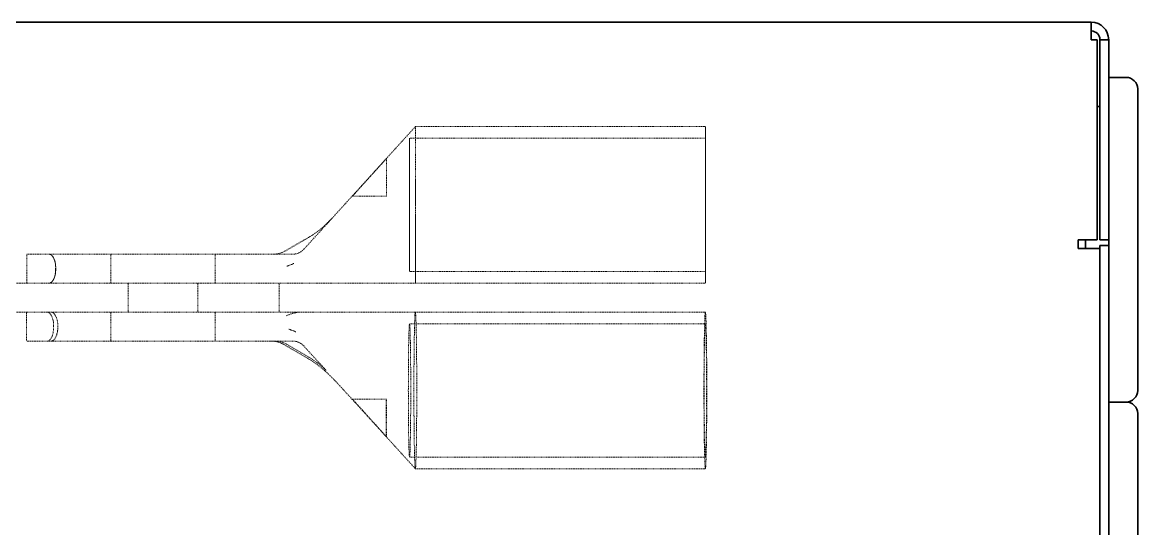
# Model space of a CAD drawing. Header units: millimetres. Extents: x -116965 to 323937, y 291661 to 566926.
# Drawn here: x -12834.8 to -12642.6, y 302347.7 to 302435 of the extents above; entities that cross this region are included whole.
import ezdxf

# ---------------------------------------------------------------- set-up
doc = ezdxf.new("R2010")
doc.units = ezdxf.units.MM
doc.linetypes.add('DASHED', pattern=[0.75, 0.5, -0.25])
doc.layers.add('Hidden Edges(Schneider)', color=7, linetype='DASHED', lineweight=18)
doc.layers.add('Visible Edges(Schneider)', color=7, linetype='Continuous', lineweight=35)

msp = doc.modelspace()

# ---------------------------------------------------------------- linework, layer by layer
at = {"layer": 'Hidden Edges(Schneider)', "ltscale": 0.038304}
msp.add_line((-12772.073147, 302411.521472), (-12767.073147, 302417.021474), dxfattribs=at)
at = {"layer": 'Hidden Edges(Schneider)', "ltscale": 0.131234}
for p, q in [((-12767.073146, 302417.021473), (-12717.073147, 302417.021473)), ((-12767.073146, 302390.021473), (-12717.073147, 302390.021473)), ((-12767.080265, 302385.021473), (-12717.088449, 302385.021473)), ((-12767.080265, 302358.021473), (-12717.088449, 302358.021473))]:
    msp.add_line(p, q, dxfattribs=at)
at = {"layer": 'Hidden Edges(Schneider)', "ltscale": 0.133858}
for p, q in [((-12717.073147, 302415.021473), (-12768.073146, 302415.021473)), ((-12717.073147, 302392.021473), (-12768.073146, 302392.021473)), ((-12717.088449, 302383.021473), (-12768.080101, 302383.021473)), ((-12717.088449, 302360.021473), (-12768.080101, 302360.021473))]:
    msp.add_line(p, q, dxfattribs=at)
at = {"layer": 'Hidden Edges(Schneider)', "ltscale": 0.033416}
for p, q in [((-12772.073309, 302411.508347), (-12772.073309, 302405.021473)), ((-12772.072983, 302411.508347), (-12772.072983, 302405.021473)), ((-12772.093016, 302363.534599), (-12772.093016, 302370.021473)), ((-12772.065878, 302363.534599), (-12772.065878, 302370.021473))]:
    msp.add_line(p, q, dxfattribs=at)
at = {"layer": 'Hidden Edges(Schneider)', "ltscale": 0.008265}
msp.add_line((-12777.962463, 302405.021473), (-12777.982256, 302405.021473), dxfattribs=at)
at = {"layer": 'Hidden Edges(Schneider)', "ltscale": 0.030667}
for p, q in [((-12777.962463, 302405.021473), (-12772.073309, 302405.021473)), ((-12772.065878, 302370.021473), (-12777.937895, 302370.021473))]:
    msp.add_line(p, q, dxfattribs=at)
at = {"layer": 'Hidden Edges(Schneider)', "ltscale": 0.00765}
msp.add_line((-12772.073309, 302405.021473), (-12772.072983, 302405.021473), dxfattribs=at)
at = {"layer": 'Hidden Edges(Schneider)', "ltscale": 0.024651}
msp.add_line((-12785.521704, 302397.887319), (-12789.561619, 302395.536978), dxfattribs=at)
at = {"layer": 'Hidden Edges(Schneider)', "ltscale": 0.024628}
msp.add_line((-12785.522728, 302397.882721), (-12789.558614, 302395.536478), dxfattribs=at)
at = {"layer": 'Hidden Edges(Schneider)', "ltscale": 0.119731}
msp.add_line((-12834.073146, 302395.021473), (-12830.21583, 302395.021473), dxfattribs=at)
at = {"layer": 'Hidden Edges(Schneider)', "ltscale": 0.025733}
for p, q in [((-12834.073146, 302390.021473), (-12834.073146, 302395.021473)), ((-12819.573145, 302390.021473), (-12819.573145, 302395.021473)), ((-12801.573145, 302390.021473), (-12801.573145, 302395.021473)), ((-12816.573145, 302390.021473), (-12816.573145, 302385.021473)), ((-12804.573145, 302390.021473), (-12804.573145, 302385.021473)), ((-12790.573145, 302390.021473), (-12790.573145, 302385.021473)), ((-12834.076255, 302385.021473), (-12834.076255, 302380.021473)), ((-12819.573145, 302385.021473), (-12819.573145, 302380.021473)), ((-12801.573145, 302385.021473), (-12801.573145, 302380.021473))]:
    msp.add_line(p, q, dxfattribs=at)
at = {"layer": 'Hidden Edges(Schneider)', "ltscale": 0.124077}
msp.add_line((-12792.397171, 302395.021473), (-12830.21583, 302395.021473), dxfattribs=at)
at = {"layer": 'Hidden Edges(Schneider)', "ltscale": 0.000163431}
msp.add_line((-12792.346734, 302395.021473), (-12792.397172, 302395.021473), dxfattribs=at)
at = {"layer": 'Hidden Edges(Schneider)', "ltscale": 0.003753}
msp.add_line((-12791.625201, 302395.021473), (-12792.346734, 302395.021473), dxfattribs=at)
at = {"layer": 'Hidden Edges(Schneider)', "ltscale": 0.117875}
msp.add_line((-12788.179069, 302395.021473), (-12791.624897, 302395.021473), dxfattribs=at)
at = {"layer": 'Hidden Edges(Schneider)', "ltscale": 0.001967}
for p, q in [((-12829.077489, 302392.321473), (-12829.077489, 302392.721473)), ((-12829.068801, 302392.321473), (-12829.068801, 302392.721473)), ((-12829.431957, 302382.721473), (-12829.431957, 302382.321473)), ((-12828.708278, 302382.721473), (-12828.708278, 302382.321473))]:
    msp.add_line(p, q, dxfattribs=at)
at = {"layer": 'Hidden Edges(Schneider)', "ltscale": 0.145815}
for p, q in [((-12890.573145, 302390.021473), (-12790.573145, 302390.021473)), ((-12890.573145, 302385.021473), (-12790.573145, 302385.021473))]:
    msp.add_line(p, q, dxfattribs=at)
at = {"layer": 'Hidden Edges(Schneider)', "ltscale": 0.075613}
msp.add_line((-12790.573143, 302390.021473), (-12787.078313, 302390.021473), dxfattribs=at)
at = {"layer": 'Hidden Edges(Schneider)', "ltscale": 0.131336}
msp.add_line((-12767.073146, 302390.021473), (-12787.078245, 302390.021473), dxfattribs=at)
at = {"layer": 'Hidden Edges(Schneider)', "ltscale": 0.078567}
msp.add_line((-12787.075896, 302385.021473), (-12790.573146, 302385.021473), dxfattribs=at)
at = {"layer": 'Hidden Edges(Schneider)', "ltscale": 0.131219}
msp.add_line((-12787.075875, 302385.021473), (-12767.080265, 302385.021473), dxfattribs=at)
at = {"layer": 'Hidden Edges(Schneider)', "ltscale": 0.003098}
msp.add_line((-12787.067058, 302385.021465), (-12787.075875, 302385.021471), dxfattribs=at)
at = {"layer": 'Hidden Edges(Schneider)', "ltscale": 0.124838}
msp.add_line((-12829.888543, 302380.021473), (-12834.076255, 302380.021473), dxfattribs=at)
at = {"layer": 'Hidden Edges(Schneider)', "ltscale": 0.124079}
msp.add_line((-12829.888543, 302380.021473), (-12792.075582, 302380.021473), dxfattribs=at)
at = {"layer": 'Hidden Edges(Schneider)', "ltscale": 0.000162839}
msp.add_line((-12792.075582, 302380.021473), (-12792.025381, 302380.021473), dxfattribs=at)
at = {"layer": 'Hidden Edges(Schneider)', "ltscale": 0.003747}
msp.add_line((-12792.025381, 302380.021473), (-12791.308219, 302380.021473), dxfattribs=at)
at = {"layer": 'Hidden Edges(Schneider)', "ltscale": 0.112256}
msp.add_line((-12791.307848, 302380.021473), (-12788.175082, 302380.021473), dxfattribs=at)
at = {"layer": 'Hidden Edges(Schneider)', "ltscale": 0.025624}
msp.add_line((-12785.642046, 302377.060022), (-12789.859215, 302379.503765), dxfattribs=at)
at = {"layer": 'Hidden Edges(Schneider)', "ltscale": 0.023634}
msp.add_line((-12785.41301, 302377.257873), (-12789.268399, 302379.508853), dxfattribs=at)
at = {"layer": 'Hidden Edges(Schneider)', "ltscale": 0.01453}
msp.add_line((-12777.99848, 302370.021473), (-12777.937894, 302370.021473), dxfattribs=at)
at = {"layer": 'Hidden Edges(Schneider)', "ltscale": 0.045396, "flags": 128}
for points in [[(-12772.073309, 302411.508347), (-12772.275017, 302411.285723), (-12772.483888, 302411.055204), (-12772.699464, 302410.8173), (-12772.921288, 302410.572523), (-12773.148898, 302410.321385), (-12773.381836, 302410.064398), (-12773.619643, 302409.802074), (-12773.861859, 302409.534923), (-12774.108027, 302409.263457), (-12774.357687, 302408.988187), (-12774.610379, 302408.709625), (-12774.865645, 302408.428283), (-12775.123025, 302408.144671), (-12775.38206, 302407.859303), (-12775.642291, 302407.572687), (-12775.903261, 302407.285337), (-12776.164508, 302406.997764), (-12776.425574, 302406.71048), (-12776.686, 302406.423995), (-12776.945327, 302406.138823), (-12777.203096, 302405.855472), (-12777.458848, 302405.574456), (-12777.712123, 302405.296286), (-12777.962463, 302405.021473)], [(-12777.961753, 302405.021473), (-12777.71143, 302405.296286), (-12777.458171, 302405.574456), (-12777.202436, 302405.855472), (-12776.944684, 302406.138823), (-12776.685374, 302406.423995), (-12776.424965, 302406.71048), (-12776.163916, 302406.997764), (-12775.902686, 302407.285337), (-12775.641733, 302407.572687), (-12775.381518, 302407.859303), (-12775.122501, 302408.144671), (-12774.865137, 302408.428283), (-12774.609888, 302408.709625), (-12774.357213, 302408.988187), (-12774.107569, 302409.263457), (-12773.861417, 302409.534923), (-12773.619217, 302409.802074), (-12773.381425, 302410.064398), (-12773.148502, 302410.321385), (-12772.920907, 302410.572523), (-12772.699098, 302410.8173), (-12772.483535, 302411.055204), (-12772.274678, 302411.285723), (-12772.072983, 302411.508347)], [(-12772.093016, 302363.534599), (-12772.295231, 302363.757223), (-12772.504628, 302363.987743), (-12772.720747, 302364.225646), (-12772.943129, 302364.470423), (-12773.171312, 302364.721562), (-12773.404836, 302364.978548), (-12773.643243, 302365.240872), (-12773.886069, 302365.508023), (-12774.132856, 302365.779489), (-12774.383145, 302366.054759), (-12774.636472, 302366.333321), (-12774.892381, 302366.614663), (-12775.150409, 302366.898275), (-12775.410096, 302367.183643), (-12775.670983, 302367.47026), (-12775.932609, 302367.757609), (-12776.194514, 302368.045182), (-12776.456238, 302368.332466), (-12776.717319, 302368.618951), (-12776.977299, 302368.904123), (-12777.235717, 302369.187474), (-12777.492113, 302369.46849), (-12777.746025, 302369.74666), (-12777.996995, 302370.021473)], [(-12777.937894, 302370.021473), (-12777.688283, 302369.74666), (-12777.435745, 302369.46849), (-12777.180738, 302369.187474), (-12776.923719, 302368.904123), (-12776.665146, 302368.618951), (-12776.405478, 302368.332466), (-12776.145172, 302368.045182), (-12775.884685, 302367.757609), (-12775.624475, 302367.47026), (-12775.365, 302367.183643), (-12775.106719, 302366.898275), (-12774.850088, 302366.614663), (-12774.595565, 302366.333321), (-12774.343609, 302366.054759), (-12774.094675, 302365.779489), (-12773.849224, 302365.508023), (-12773.607712, 302365.240872), (-12773.370597, 302364.978548), (-12773.138337, 302364.721562), (-12772.911389, 302364.470423), (-12772.690211, 302364.225646), (-12772.475261, 302363.987743), (-12772.266998, 302363.757223), (-12772.065878, 302363.534599)]]:
    msp.add_lwpolyline(points, dxfattribs=at)
at = {"layer": 'Hidden Edges(Schneider)', "ltscale": 0.007652, "flags": 128}
for points in [[(-12772.072983, 302411.508347), (-12772.072997, 302411.510445), (-12772.07301, 302411.512357), (-12772.073024, 302411.51409), (-12772.073037, 302411.51564), (-12772.073051, 302411.517006), (-12772.073065, 302411.518191), (-12772.073078, 302411.519195), (-12772.073092, 302411.520015), (-12772.073105, 302411.520654), (-12772.073119, 302411.521109), (-12772.073133, 302411.521381), (-12772.073146, 302411.521474), (-12772.07316, 302411.521381), (-12772.073173, 302411.521109), (-12772.073187, 302411.520654), (-12772.0732, 302411.520015), (-12772.073214, 302411.519195), (-12772.073228, 302411.518191), (-12772.073241, 302411.517006), (-12772.073255, 302411.51564), (-12772.073268, 302411.51409), (-12772.073282, 302411.512357), (-12772.073295, 302411.510445), (-12772.073309, 302411.508347)], [(-12772.065878, 302363.534599), (-12772.067008, 302363.532501), (-12772.068138, 302363.530589), (-12772.069268, 302363.528856), (-12772.070399, 302363.527306), (-12772.07153, 302363.52594), (-12772.07266, 302363.524755), (-12772.073791, 302363.523751), (-12772.074922, 302363.522931), (-12772.076053, 302363.522292), (-12772.077184, 302363.521837), (-12772.078315, 302363.521565), (-12772.079447, 302363.521472), (-12772.080578, 302363.521565), (-12772.081709, 302363.521837), (-12772.08284, 302363.522292), (-12772.083971, 302363.522931), (-12772.085102, 302363.523751), (-12772.086233, 302363.524755), (-12772.087364, 302363.52594), (-12772.088494, 302363.527306), (-12772.089625, 302363.528856), (-12772.090755, 302363.530589), (-12772.091886, 302363.532501), (-12772.093016, 302363.534599)]]:
    msp.add_lwpolyline(points, dxfattribs=at)
at = {"layer": 'Hidden Edges(Schneider)', "ltscale": 0.140285, "flags": 128}
msp.add_lwpolyline([(-12785.521704, 302397.887319), (-12784.886314, 302398.281042), (-12784.30241, 302398.678594), (-12783.77058, 302399.072412), (-12783.291413, 302399.454933), (-12782.865496, 302399.818599), (-12782.493418, 302400.155846), (-12782.175766, 302400.459113), (-12781.912616, 302400.721333), (-12781.701187, 302400.939407), (-12781.539198, 302401.111413), (-12781.425054, 302401.234923), (-12781.325545, 302401.343927), (-12781.30297, 302401.368737), (-12781.266959, 302401.408329), (-12781.204904, 302401.476573), (-12781.112368, 302401.578351), (-12781.005378, 302401.696033), (-12780.895138, 302401.817293), (-12780.671754, 302402.063013), (-12779.775515, 302403.048872), (-12777.982239, 302405.021473)], dxfattribs=at)
at = {"layer": 'Hidden Edges(Schneider)', "ltscale": 0.155165, "flags": 128}
msp.add_lwpolyline([(-12785.522728, 302397.882721), (-12784.823537, 302398.318044), (-12784.18748, 302398.757049), (-12783.615518, 302399.189314), (-12783.108613, 302399.604422), (-12782.667726, 302399.991952), (-12782.47234, 302400.172119), (-12782.293819, 302400.341484), (-12782.132283, 302400.498745), (-12781.987592, 302400.642847), (-12781.858938, 302400.773544), (-12781.746556, 302400.889819), (-12781.650792, 302400.990556), (-12781.571994, 302401.074644), (-12781.510507, 302401.14097), (-12781.466793, 302401.188477), (-12781.448771, 302401.208178), (-12781.454441, 302401.201955), (-12781.490266, 302401.162581), (-12781.53939, 302401.108564), (-12781.579492, 302401.064461), (-12781.629538, 302401.009418), (-12781.744181, 302400.883318), (-12781.866686, 302400.748567), (-12782.362232, 302400.203472), (-12784.345641, 302398.021727), (-12786.329219, 302395.839791)], dxfattribs=at)
at = {"layer": 'Hidden Edges(Schneider)', "ltscale": 0.019636, "flags": 128}
for points in [[(-12830.215832, 302395.021473), (-12830.151337, 302395.017035), (-12830.085331, 302395.003663), (-12830.018304, 302394.981274), (-12829.950729, 302394.949785), (-12829.883092, 302394.909109), (-12829.815874, 302394.859165), (-12829.749561, 302394.799902), (-12829.684616, 302394.731697), (-12829.621477, 302394.655211), (-12829.560563, 302394.571108), (-12829.502319, 302394.480053), (-12829.447158, 302394.382711), (-12829.395415, 302394.279509), (-12829.345969, 302394.167712), (-12829.298934, 302394.047036), (-12829.254988, 302393.918348), (-12829.214784, 302393.782518), (-12829.178998, 302393.640413), (-12829.148283, 302393.492921), (-12829.122983, 302393.341241), (-12829.103188, 302393.186811), (-12829.088955, 302393.031077), (-12829.080366, 302392.875482), (-12829.077487, 302392.721473)], [(-12829.068799, 302392.721473), (-12829.07168, 302392.875482), (-12829.080276, 302393.031077), (-12829.09452, 302393.186811), (-12829.114331, 302393.341241), (-12829.139652, 302393.492921), (-12829.170392, 302393.640413), (-12829.206208, 302393.782518), (-12829.246446, 302393.918348), (-12829.290429, 302394.047036), (-12829.337503, 302394.167712), (-12829.386991, 302394.279509), (-12829.438778, 302394.382711), (-12829.493986, 302394.480053), (-12829.552281, 302394.571108), (-12829.613247, 302394.655211), (-12829.676441, 302394.731697), (-12829.741444, 302394.799902), (-12829.807816, 302394.859165), (-12829.875094, 302394.909109), (-12829.942793, 302394.949785), (-12830.01043, 302394.981274), (-12830.077519, 302395.003663), (-12830.143587, 302395.017035), (-12830.208143, 302395.021473)], [(-12829.077487, 302392.321473), (-12829.080366, 302392.167464), (-12829.088955, 302392.011869), (-12829.103188, 302391.856135), (-12829.122983, 302391.701705), (-12829.148283, 302391.550025), (-12829.178998, 302391.402534), (-12829.214784, 302391.260428), (-12829.254988, 302391.124598), (-12829.298934, 302390.99591), (-12829.345969, 302390.875234), (-12829.395415, 302390.763437), (-12829.447158, 302390.660235), (-12829.502319, 302390.562893), (-12829.560563, 302390.471838), (-12829.621477, 302390.387735), (-12829.684616, 302390.311249), (-12829.749561, 302390.243044), (-12829.815874, 302390.183781), (-12829.883092, 302390.133837), (-12829.950729, 302390.093161), (-12830.018304, 302390.061672), (-12830.085331, 302390.039283), (-12830.151337, 302390.025912), (-12830.215832, 302390.021473)], [(-12830.208143, 302390.021473), (-12830.143587, 302390.025912), (-12830.077519, 302390.039283), (-12830.01043, 302390.061672), (-12829.942793, 302390.093161), (-12829.875094, 302390.133837), (-12829.807816, 302390.183781), (-12829.741444, 302390.243044), (-12829.676441, 302390.311249), (-12829.613247, 302390.387735), (-12829.552281, 302390.471838), (-12829.493986, 302390.562893), (-12829.438778, 302390.660235), (-12829.386991, 302390.763437), (-12829.337503, 302390.875234), (-12829.290429, 302390.99591), (-12829.246446, 302391.124598), (-12829.206208, 302391.260428), (-12829.170392, 302391.402534), (-12829.139652, 302391.550025), (-12829.114331, 302391.701705), (-12829.09452, 302391.856135), (-12829.080276, 302392.011869), (-12829.07168, 302392.167464), (-12829.068799, 302392.321473)], [(-12829.431955, 302382.721473), (-12829.434737, 302382.875482), (-12829.443037, 302383.031077), (-12829.456789, 302383.186811), (-12829.475914, 302383.341241), (-12829.500355, 302383.492921), (-12829.530024, 302383.640413), (-12829.564587, 302383.782518), (-12829.60341, 302383.918348), (-12829.645839, 302384.047036), (-12829.691241, 302384.167712), (-12829.73896, 302384.279509), (-12829.788885, 302384.382711), (-12829.842093, 302384.480053), (-12829.89826, 302384.571108), (-12829.956984, 302384.655211), (-12830.017836, 302384.731697), (-12830.080409, 302384.799902), (-12830.144277, 302384.859165), (-12830.208994, 302384.909109), (-12830.27409, 302384.949785), (-12830.339103, 302384.981274), (-12830.403565, 302385.003663), (-12830.467022, 302385.017035), (-12830.529001, 302385.021473)], [(-12829.888546, 302385.021473), (-12829.821495, 302385.017035), (-12829.752899, 302385.003663), (-12829.683268, 302384.981274), (-12829.613091, 302384.949785), (-12829.542873, 302384.909109), (-12829.473115, 302384.859165), (-12829.40432, 302384.799902), (-12829.336967, 302384.731697), (-12829.271506, 302384.655211), (-12829.208371, 302384.571108), (-12829.148018, 302384.480053), (-12829.090876, 302384.382711), (-12829.037286, 302384.279509), (-12828.986088, 302384.167712), (-12828.937396, 302384.047036), (-12828.891911, 302383.918348), (-12828.850305, 302383.782518), (-12828.813277, 302383.640413), (-12828.781501, 302383.492921), (-12828.75533, 302383.341241), (-12828.734855, 302383.186811), (-12828.720135, 302383.031077), (-12828.711253, 302382.875482), (-12828.708276, 302382.721473)], [(-12830.529001, 302380.021473), (-12830.467022, 302380.025912), (-12830.403565, 302380.039283), (-12830.339103, 302380.061672), (-12830.27409, 302380.093161), (-12830.208994, 302380.133837), (-12830.144277, 302380.183781), (-12830.080409, 302380.243044), (-12830.017836, 302380.311249), (-12829.956984, 302380.387735), (-12829.89826, 302380.471838), (-12829.842093, 302380.562893), (-12829.788885, 302380.660235), (-12829.73896, 302380.763437), (-12829.691241, 302380.875234), (-12829.645839, 302380.99591), (-12829.60341, 302381.124598), (-12829.564587, 302381.260428), (-12829.530024, 302381.402534), (-12829.500355, 302381.550025), (-12829.475914, 302381.701705), (-12829.456789, 302381.856135), (-12829.443037, 302382.011869), (-12829.434737, 302382.167464), (-12829.431955, 302382.321473)], [(-12828.708276, 302382.321473), (-12828.711253, 302382.167464), (-12828.720135, 302382.011869), (-12828.734855, 302381.856135), (-12828.75533, 302381.701705), (-12828.781501, 302381.550025), (-12828.813277, 302381.402534), (-12828.850305, 302381.260428), (-12828.891911, 302381.124598), (-12828.937396, 302380.99591), (-12828.986088, 302380.875234), (-12829.037286, 302380.763437), (-12829.090876, 302380.660235), (-12829.148018, 302380.562893), (-12829.208371, 302380.471838), (-12829.271506, 302380.387735), (-12829.336967, 302380.311249), (-12829.40432, 302380.243044), (-12829.473115, 302380.183781), (-12829.542873, 302380.133837), (-12829.613091, 302380.093161), (-12829.683268, 302380.061672), (-12829.752899, 302380.039283), (-12829.821495, 302380.025912), (-12829.888546, 302380.021473)]]:
    msp.add_lwpolyline(points, dxfattribs=at)
at = {"layer": 'Hidden Edges(Schneider)', "ltscale": 0.011828, "flags": 128}
msp.add_lwpolyline([(-12789.561619, 302395.536978), (-12790.022549, 302395.315702), (-12790.529087, 302395.153406), (-12791.067366, 302395.054644), (-12791.625201, 302395.021473)], dxfattribs=at)
at = {"layer": 'Hidden Edges(Schneider)', "ltscale": 0.011794, "flags": 128}
msp.add_lwpolyline([(-12789.558614, 302395.536478), (-12790.019218, 302395.315325), (-12790.524726, 302395.153202), (-12791.061617, 302395.054584), (-12791.618036, 302395.021473)], dxfattribs=at)
at = {"layer": 'Hidden Edges(Schneider)', "ltscale": 0.007246, "flags": 128}
for points in [[(-12789.235335, 302392.953398), (-12789.180806, 302392.97164), (-12789.126354, 302392.990127), (-12789.071979, 302393.008861), (-12789.017682, 302393.027845), (-12788.963466, 302393.047077), (-12788.909333, 302393.06656), (-12788.855284, 302393.086294), (-12788.801321, 302393.10628), (-12788.747447, 302393.12652), (-12788.693664, 302393.147014), (-12788.639974, 302393.167763), (-12788.586378, 302393.188769), (-12788.532877, 302393.210032), (-12788.479473, 302393.231555), (-12788.426167, 302393.253338), (-12788.372961, 302393.275383), (-12788.319857, 302393.297691), (-12788.266857, 302393.320262), (-12788.213962, 302393.343099), (-12788.161175, 302393.366202), (-12788.108498, 302393.389572), (-12788.055934, 302393.413211), (-12788.003483, 302393.437119), (-12787.951149, 302393.461297)], [(-12788.894524, 302382.089548), (-12788.840258, 302382.071306), (-12788.78607, 302382.052819), (-12788.731957, 302382.034085), (-12788.677923, 302382.015101), (-12788.623969, 302381.995869), (-12788.570096, 302381.976386), (-12788.516308, 302381.956652), (-12788.462607, 302381.936666), (-12788.408993, 302381.916426), (-12788.35547, 302381.895932), (-12788.302039, 302381.875183), (-12788.248701, 302381.854178), (-12788.195458, 302381.832914), (-12788.142312, 302381.811391), (-12788.089263, 302381.789608), (-12788.036313, 302381.767563), (-12787.983465, 302381.745255), (-12787.930721, 302381.722684), (-12787.878081, 302381.699847), (-12787.825549, 302381.676744), (-12787.773126, 302381.653374), (-12787.720814, 302381.629735), (-12787.668616, 302381.605827), (-12787.616535, 302381.581649)]]:
    msp.add_lwpolyline(points, dxfattribs=at)
at = {"layer": 'Hidden Edges(Schneider)', "ltscale": 0.122918, "flags": 128}
msp.add_lwpolyline([(-12789.308234, 302384.399697), (-12789.082445, 302384.499389), (-12788.871584, 302384.585626), (-12788.674734, 302384.660439), (-12788.491255, 302384.725001), (-12788.320675, 302384.780275), (-12788.162523, 302384.827265), (-12788.016331, 302384.866967), (-12787.881707, 302384.900215), (-12787.758317, 302384.927735), (-12787.645836, 302384.950254), (-12787.543885, 302384.968438), (-12787.452048, 302384.982921), (-12787.370151, 302384.994223), (-12787.298056, 302385.002837), (-12787.235629, 302385.009259), (-12787.182764, 302385.013898), (-12787.139372, 302385.017075), (-12787.105363, 302385.019108), (-12787.08065, 302385.020315), (-12787.065144, 302385.021006), (-12787.058775, 302385.021364), (-12787.061477, 302385.021493), (-12787.073186, 302385.021495), (-12787.09384, 302385.021473)], dxfattribs=at)
at = {"layer": 'Hidden Edges(Schneider)', "ltscale": 0.011812, "flags": 128}
msp.add_lwpolyline([(-12789.859215, 302379.503765), (-12790.324101, 302379.725933), (-12790.835198, 302379.888947), (-12791.378368, 302379.988155), (-12791.941201, 302380.021473)], dxfattribs=at)
at = {"layer": 'Hidden Edges(Schneider)', "ltscale": 0.011811, "flags": 128}
msp.add_lwpolyline([(-12789.268399, 302379.508853), (-12789.724762, 302379.729034), (-12790.225422, 302379.890383), (-12790.757122, 302379.988521), (-12791.308219, 302380.021473)], dxfattribs=at)
at = {"layer": 'Hidden Edges(Schneider)', "ltscale": 0.126573, "flags": 128}
msp.add_lwpolyline([(-12786.326393, 302379.204442), (-12785.52136, 302378.320396), (-12785.121549, 302377.881619), (-12784.725427, 302377.447156), (-12784.334164, 302377.018363), (-12783.952673, 302376.600774), (-12783.768527, 302376.399451), (-12783.59007, 302376.204558), (-12783.419304, 302376.018309), (-12783.259199, 302375.843965), (-12783.112507, 302375.684548), (-12782.980534, 302375.541482), (-12782.864515, 302375.416056), (-12782.765747, 302375.309625), (-12782.684526, 302375.222451), (-12782.61873, 302375.152137), (-12782.528192, 302375.056063), (-12782.482922, 302375.008553), (-12782.47385, 302374.999134), (-12782.493757, 302375.019365), (-12782.538713, 302375.064382), (-12782.605366, 302375.129945), (-12782.690701, 302375.21217), (-12782.793434, 302375.308998), (-12782.912692, 302375.418805), (-12783.197271, 302375.670832), (-12783.53778, 302375.9555), (-12783.931827, 302376.264028), (-12784.377365, 302376.589021), (-12784.871918, 302376.922848), (-12785.41301, 302377.257873)], dxfattribs=at)
at = {"layer": 'Hidden Edges(Schneider)', "ltscale": 0.119571, "flags": 128}
msp.add_lwpolyline([(-12777.998476, 302370.021473), (-12778.371512, 302370.43041), (-12778.738848, 302370.832711), (-12779.095, 302371.222236), (-12779.434643, 302371.593008), (-12779.75193, 302371.938456), (-12780.038902, 302372.249753), (-12780.294518, 302372.525669), (-12780.522041, 302372.769736), (-12780.726159, 302372.987028), (-12780.914146, 302373.185336), (-12781.262494, 302373.54687), (-12781.944754, 302374.225953), (-12782.302206, 302374.562273), (-12782.684042, 302374.906405), (-12783.096421, 302375.26055), (-12783.540092, 302375.621014), (-12784.015771, 302375.984494), (-12784.524178, 302376.34769), (-12785.06603, 302376.7073), (-12785.642046, 302377.060022)], dxfattribs=at)
at = {"layer": 'Hidden Edges(Schneider)', "ltscale": 0.038319, "flags": 128}
msp.add_lwpolyline([(-12767.085125, 302358.024145), (-12769.586186, 302360.775152), (-12772.087161, 302363.525714)], dxfattribs=at)
at = {"layer": 'Hidden Edges(Schneider)', "ltscale": 0.010659}
msp.add_arc((-12788.179069, 302397.521473), 2.5, 270, 317.72630524, dxfattribs=at)
at = {"layer": 'Hidden Edges(Schneider)', "ltscale": 0.01065}
msp.add_arc((-12788.175072, 302377.521473), 2.5, 42.31355448, 90, dxfattribs=at)
at = {"layer": 'Hidden Edges(Schneider)', "ltscale": 0.145866}
for centre, major_axis, ratio, start_param, end_param in [((-12767.073146, 302403.521473), (0, 13.5), 0.000217213, 5.0481840985, 7.5181865148), ((-12767.080265, 302371.521473), (0, -13.5), 0.0180919737, 5.048184099, 7.5181865153)]:
    msp.add_ellipse(centre, major_axis=major_axis, ratio=ratio, start_param=start_param, end_param=end_param, dxfattribs=at)
at = {"layer": 'Hidden Edges(Schneider)', "ltscale": 0.139145}
for centre, major_axis, ratio in [((-12717.073147, 302403.521473), (0, 13.5), 0.000217213), ((-12717.088449, 302371.521473), (0, -13.5), 0.0180919737)]:
    msp.add_ellipse(centre, major_axis=major_axis, ratio=ratio, dxfattribs=at)
at = {"layer": 'Hidden Edges(Schneider)', "ltscale": 0.135464}
for centre, major_axis, ratio in [((-12768.073146, 302403.521473), (0, 11.5), 0.000217213), ((-12717.073147, 302403.521473), (0, 11.5), 0.000217213), ((-12768.080101, 302371.521473), (0, -11.5), 0.0180919737), ((-12717.088449, 302371.521473), (0, -11.5), 0.0180919737)]:
    msp.add_ellipse(centre, major_axis=major_axis, ratio=ratio, dxfattribs=at)
at = {"layer": 'Hidden Edges(Schneider)', "ltscale": 0.014648}
for centre, major_axis, ratio, start_param, end_param in [((-12767.073146, 302403.521473), (0, -13.5), 0.000217213, 4.3765938621, 4.5880339861), ((-12767.073146, 302403.521473), (0, 13.5), 0.000217213, 4.8367439751, 5.0481840995), ((-12767.080265, 302371.521473), (0, 13.5), 0.0180919737, 1.6951513213, 1.9065914454), ((-12767.080265, 302371.521473), (0, -13.5), 0.0180919737, 1.2350012082, 1.4464413322)]:
    msp.add_ellipse(centre, major_axis=major_axis, ratio=ratio, start_param=start_param, end_param=end_param, dxfattribs=at)
at = {"layer": 'Hidden Edges(Schneider)', "ltscale": 0.008574}
for centre, major_axis, ratio, start_param, end_param in [((-12767.073146, 302403.521473), (0, -13.5), 0.000217213, 4.5880339859, 4.7123889804), ((-12767.080265, 302371.521473), (0, 13.5), 0.0180919737, 1.5707963268, 1.6951513213)]:
    msp.add_ellipse(centre, major_axis=major_axis, ratio=ratio, start_param=start_param, end_param=end_param, dxfattribs=at)
at = {"layer": 'Hidden Edges(Schneider)', "ltscale": 0.017248}
for centre, major_axis, ratio, start_param, end_param in [((-12767.073146, 302403.521473), (0, 13.5), 0.000217213, 4.5880339858, 4.8367439749), ((-12767.080265, 302371.521473), (0, -13.5), 0.0180919737, 1.4464413322, 1.6951513213)]:
    msp.add_ellipse(centre, major_axis=major_axis, ratio=ratio, start_param=start_param, end_param=end_param, dxfattribs=at)
at = {"layer": 'Hidden Edges(Schneider)', "ltscale": 0.014714}
for centre, major_axis, ratio, start_param, end_param in [((-12767.073146, 302403.521473), (0, -13.5), 0.000217213, 4.7123889804, 4.9247800641), ((-12767.080265, 302371.521473), (0, 13.5), 0.0180919737, 1.3584056678, 1.5707963268)]:
    msp.add_ellipse(centre, major_axis=major_axis, ratio=ratio, start_param=start_param, end_param=end_param, dxfattribs=at)
at = {"layer": 'Hidden Edges(Schneider)', "ltscale": 0.120331}
for centre, major_axis, ratio, start_param, end_param in [((-12767.073146, 302403.521473), (0, -13.5), 0.000217213, 4.9247796395, 6.283185309), ((-12767.080265, 302371.521473), (0, 13.5), 0.0180919737, 0, 1.3584056679)]:
    msp.add_ellipse(centre, major_axis=major_axis, ratio=ratio, start_param=start_param, end_param=end_param, dxfattribs=at)
at = {"layer": 'Hidden Edges(Schneider)', "ltscale": 0.120977}
for centre, major_axis, ratio, start_param, end_param in [((-12767.073146, 302403.521473), (0, -13.5), 0.000217213, 0.0807468533, 1.4464413325), ((-12767.080265, 302371.521473), (0, 13.5), 0.0180919737, 4.8367439749, 6.2024384543)]:
    msp.add_ellipse(centre, major_axis=major_axis, ratio=ratio, start_param=start_param, end_param=end_param, dxfattribs=at)
at = {"layer": 'Visible Edges(Schneider)'}
for p, q in [((-12846.073145, 302435.021473), (-12650.573145, 302435.021473)), ((-12650.573145, 302435.021473), (-12650.573145, 302432.021473)), ((-12650.573145, 302432.021473), (-12649.573145, 302432.021473)), ((-12649.573145, 302397.521473), (-12649.573145, 302432.021473)), ((-12647.573145, 302432.021473), (-12649.073145, 302432.021473)), ((-12649.073145, 302397.521473), (-12649.073145, 302432.021473)), ((-12647.573145, 302432.021473), (-12647.573145, 302397.521473)), ((-12647.573145, 302425.521473), (-12644.573145, 302425.521473)), ((-12642.573145, 302423.521473), (-12642.573145, 302371.521473)), ((-12649.573145, 302420.521473), (-12649.073145, 302420.521473)), ((-12652.823145, 302397.521473), (-12649.573145, 302397.521473)), ((-12652.823145, 302396.021473), (-12652.823145, 302397.521473)), ((-12651.573145, 302396.021473), (-12651.573145, 302397.521473)), ((-12647.573145, 302397.521473), (-12649.073145, 302397.521473)), ((-12649.073145, 302396.521473), (-12649.073145, 302342.021473)), ((-12647.573145, 302396.521473), (-12649.073145, 302396.521473)), ((-12647.573145, 302396.521473), (-12647.573145, 302397.521473)), ((-12647.573145, 302396.521473), (-12647.573145, 302342.021473)), ((-12652.073145, 302396.021473), (-12652.823145, 302396.021473)), ((-12649.073145, 302396.021473), (-12652.073145, 302396.021473)), ((-12647.573145, 302369.521473), (-12644.573145, 302369.521473)), ((-12642.573145, 302367.521473), (-12642.573145, 302315.521473))]:
    msp.add_line(p, q, dxfattribs=at)
for centre, radius, start, end in [((-12650.573145, 302432.021473), 3, 0, 90), ((-12650.573145, 302432.021473), 1.5, 0, 90), ((-12644.573145, 302423.521473), 2, 0, 90), ((-12644.573145, 302371.521473), 2, 270, 0), ((-12644.573145, 302367.521473), 2, 0, 90)]:
    msp.add_arc(centre, radius, start, end, dxfattribs=at)

doc.saveas('drawing.dxf')
